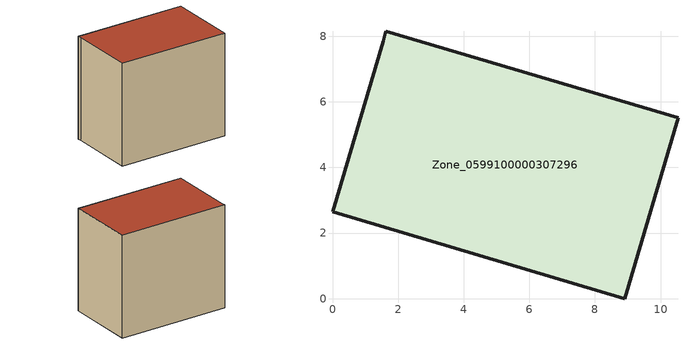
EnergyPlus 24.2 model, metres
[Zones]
Zone_0599100000307296
 floor ground (C_G): 1.63,8.15 10.53,5.51 8.9,0 0,2.65 1.54,7.85 z0.41
 wall outside (C_F): 8.9,0 10.53,5.51 1.63,8.15 1.54,7.85 0,2.65 8.9,0 z0.41:8.88
 roof outside (C_R): 10.53,5.51 1.63,8.15 1.54,7.85 0,2.65 8.9,0 z8.88
[BUILDING]
Pand.0599100000307296: North Axis=0; Terrain=City; Loads Convergence Tolerance Value=0.04; Temperature Convergence Tolerance Value=0.4; Solar Distribution=FullExterior; Maximum Number of Warmup Days=25; Minimum Number of Warmup Days=1
[Site:Location]
Rotterdam.The.Hague.AP_ZH_NLD Design_Conditions: Latitude=51.96; Longitude=4.45; Time Zone=1; Elevation=-4.5
[SITE:GROUNDTEMPERATURE:BUILDINGSURFACE]
18, 18, 18, 18, 18, 18, 18, 18, 18, 18, 18, 18
[MATERIAL] Thermal Absorptance=0.9; Solar Absorptance=0.7; Visible Absorptance=0.7
Name | Roughness | Thickness | Conductivity | Density | Specific Heat
G.TI.1975-1991 | MediumSmooth | 0.15 | 0.288461 | 540 | 1210
F.TI.1975-1991 | Rough | 0.3 | 0.230769 | 1920 | 840
R.TI.1975-1991 | MediumRough | 0.2 | 0.153846 | 1500 | 1000
[CONSTRUCTION]
C_G: G.TI.1975-1991
C_F: F.TI.1975-1991
C_R: R.TI.1975-1991
[ZONE]
Zone_0599100000307296: Type=1; Multiplier=1; Ceiling Height=Autocalculate; Volume=Autocalculate; Floor Area=autocalculate; Part of Total Floor Area=Yes
[ZONEINFILTRATION:DESIGNFLOWRATE]
Infil_Zone_0599100000307296: Zone or ZoneList or Space or SpaceList=Zone_0599100000307296; Schedule=AlwaysOn; Design Flow Rate Calculation Method=Flow/Area; Flow Rate per Floor Area=0.003; Constant Term Coefficient=1; Temperature Term Coefficient=0; Velocity Term Coefficient=0; Velocity Squared Term Coefficient=0
[HVACTEMPLATE:ZONE:IDEALLOADSAIRSYSTEM]
Zone_0599100000307296: Maximum Heating Supply Air Temperature=50; Minimum Cooling Supply Air Temperature=13; Maximum Heating Supply Air Humidity Ratio=0.0156; Minimum Cooling Supply Air Humidity Ratio=0.0077; Heating Limit=NoLimit; Cooling Limit=NoLimit; Dehumidification Control Type=ConstantSensibleHeatRatio; Cooling Sensible Heat Ratio=0.7; Dehumidification Setpoint=60; Humidification Control Type=None; Humidification Setpoint=30; Outdoor Air Method=None; Outdoor Air Flow Rate per Person=0.00944; Outdoor Air Flow Rate per Zone Floor Area=0; Outdoor Air Flow Rate per Zone=0; Demand Controlled Ventilation Type=None; Outdoor Air Economizer Type=NoEconomizer; Heat Recovery Type=None; Sensible Heat Recovery Effectiveness=0.7; Latent Heat Recovery Effectiveness=0.65
[ZONECONTROL:THERMOSTAT]
ThermostatControl_Zone_0599100000307296: Zone or ZoneList=Zone_0599100000307296; Control Type Schedule=DualSetpointControlType; Control 1=Thermostat_Zone_0599100000307296; Temperature Difference Between Cutout And Setpoint=0
[THERMOSTATSETPOINT:DUALSETPOINT]
Thermostat_Zone_0599100000307296: Heating Setpoint Temperature Schedule=HeatingSetpoint_Zone_0599100000307296; Cooling Setpoint Temperature Schedule=CoolingSetpoint_Zone_0599100000307296
[SCHEDULE:COMPACT]
HeatingSetpoint_Zone_0599100000307296: Through: 12/31, For: AllDays, Until: 24:00, 21
CoolingSetpoint_Zone_0599100000307296: Through: 12/31, For: AllDays, Until: 24:00, 24
DualSetpointControlType: Through: 12/31, For: AllDays, Until: 24:00, 4
AlwaysOn: Through: 12/31, For: AllDays, Until: 24:00, 1
